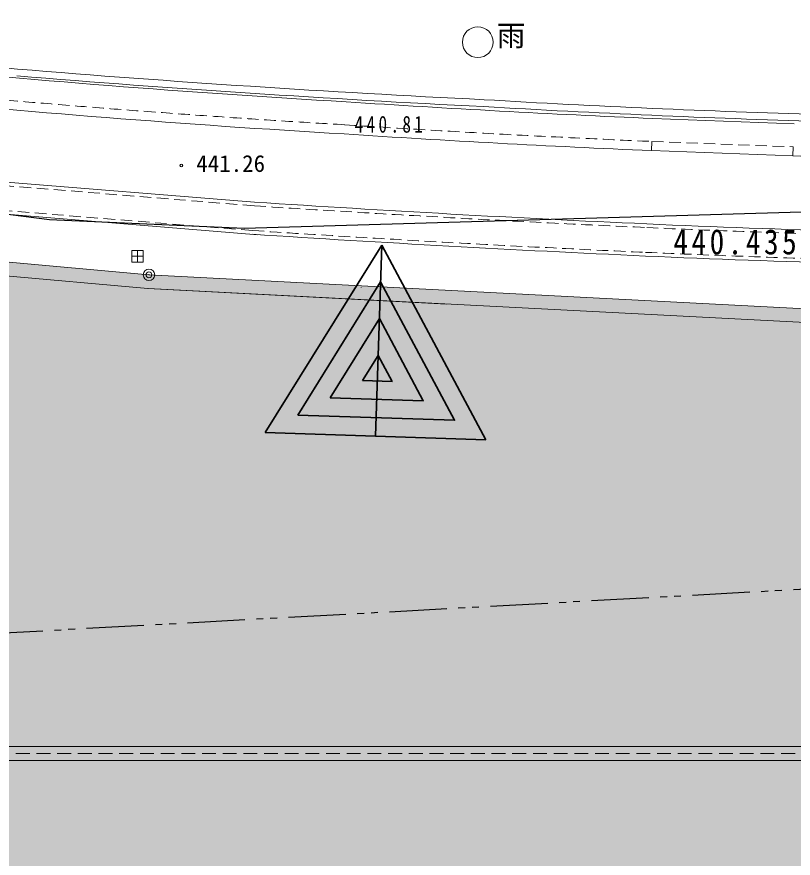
# Model space of a CAD drawing. Units: millimetres at full size; details may follow other scales. Extents: x -95576 to 124839, y -71355 to 87778.
# Drawn here: x -24255 to -7365, y 33482 to 51793 of the extents above; entities that cross this region are included whole.
import ezdxf
from ezdxf.enums import TextEntityAlignment as Align

# ---------------------------------------------------------------- set-up
doc = ezdxf.new("R2010")
doc.units = ezdxf.units.MM
doc.header["$LTSCALE"] = 250
doc.header["$PDMODE"] = 32
doc.header["$PDSIZE"] = 125
for name, pattern in [('DASHED1', [1.8, 1.2, -0.6]), ('DOUBLE_CHAIN1', [8.8, 5, -1, 0.6, -0.6, 0.6, -1]), ('USER3', [1.5, 1, -0.5])]:
    doc.linetypes.add(name, pattern=pattern)
for name, color, linetype, lineweight in [('0-1_極細線', 7, 'Continuous', 13), ('0-4_太線', 7, 'Continuous', 13), ('0-6_0-6___', 7, 'Continuous', 13), ('0-C_S-BGD-HTXT', 5, 'Continuous', 13), ('1-8_ﾊｯﾁﾝｸﾞ', 1, 'Continuous', 18), ('6-4_太線', 2, 'Continuous', 35), ('6-D_文字', 7, 'Continuous', 9), ('7-1_敷地外要素', 4, 'Continuous', 9), ('9-C_排水管', 51, 'Continuous', 25), ('E-3', 3, 'Continuous', 25), ('E-A', 3, 'DOUBLE_CHAIN1', 25)]:
    doc.layers.add(name, color=color, linetype=linetype, lineweight=lineweight)
doc.styles.add('ＭＳ ゴシック', font='')
doc.styles.get('ＭＳ ゴシック').set_extended_font_data('MS Gothic')

msp = doc.modelspace()

# ---------------------------------------------------------------- linework, layer by layer
at = {"layer": '0-4_太線'}
for p, q in [((-36074.9, 51792.6), (-24241.4, 50655.1)), ((-10416.5, 49579.9), (-7346.6, 49464)), ((-10436.6, 49080.3), (-10445.2, 48880.5)), ((-7365.5, 48964.3), (-7373, 48764.5)), ((-10444.7, 48880.5), (-7373, 48764.5)), ((-19081.6, 47758.9), (-27058.4, 48404.8)), ((-19014.4, 47051.1), (-27131.9, 47708.5))]:
    msp.add_line(p, q, dxfattribs=at)
at = {"layer": '0-4_太線', "linetype": 'USER3'}
for p, q in [((-10436.6, 49080.3), (-7365.5, 48964.3)), ((-19087.4, 47679.1), (-27066.8, 48325.2)), ((-19126.8, 47140.5), (-27123.5, 47788))]:
    msp.add_line(p, q, dxfattribs=at)
at = {"layer": '0-4_太線'}
msp.add_circle((-14226.2, 51240.4), 335, dxfattribs=at)
for centre, radius, start, end in [((-1455.7, 315410.2), 265927.5, 264.3972, 266.62962), ((921.1, 356561.8), 306939.8, 265.29769, 267.19654), ((921.1, 356561.8), 307089.8, 265.2975, 267.1964), ((-1455.7, 315410.2), 266627.5, 264.3973, 266.62909), ((236.4, 291766.4), 242201.3, 266.60861, 268.34046), ((2003.8, 339680.8), 290366.6, 266.22971, 267.54845), ((236.4, 291766.4), 242351.3, 266.60879, 268.34033), ((2003.8, 339680.8), 291066.6, 266.23019, 267.54879), ((5487.6, 467669.8), 419102.7, 268.24174, 269.74793), ((8822.7, 474219.4), 427372.5, 266.25634, 267.40209), ((1606.6, 318938.7), 271924.3, 267.438, 269.31707), ((8822.7, 474219.4), 428072.5, 266.25562, 267.40212), ((1606.6, 318938.7), 272624.3, 267.43795, 269.31671)]:
    msp.add_arc(centre, radius, start, end, dxfattribs=at)
at = {"layer": '0-4_太線', "linetype": 'USER3'}
for centre, radius, start, end in [((-1455.7, 315410.2), 266427.5, 264.39727, 266.62924), ((2003.8, 339680.8), 290866.6, 266.23005, 267.54869), ((8822.7, 474219.4), 427452.5, 266.25626, 267.40209), ((8822.7, 474219.4), 427992.5, 266.2557, 267.40211), ((1606.6, 318938.7), 272004.3, 267.43799, 269.31703), ((1606.6, 318938.7), 272544.3, 267.43796, 269.31675)]:
    msp.add_arc(centre, radius, start, end, dxfattribs=at)
at = {"layer": '0-6_0-6___'}
for start, end in [(0, 180), (180, 0)]:
    msp.add_arc((-20675.9, 48557), 30, start, end, dxfattribs=at)
at = {"layer": '0-C_S-BGD-HTXT'}
for p, q in [((-21629.5, 46456.1), (-21629.5, 46706.1)), ((-21754.5, 46581.1), (-21504.5, 46581.1))]:
    msp.add_line(p, q, dxfattribs=at)
msp.add_lwpolyline([(-21754.5, 46456.1), (-21504.5, 46456.1), (-21504.5, 46706.1), (-21754.5, 46706.1)], close=True, dxfattribs=at)
at = {"layer": '0-C_S-BGD-HTXT', "color": 6}
msp.add_circle((-21380.1, 46177.6), 125, dxfattribs=at)
msp.add_point((-21380.1, 46177.6), dxfattribs=at)
at = {"layer": '1-8_ﾊｯﾁﾝｸﾞ'}
for p in [(-27853.8, 46761.8), (-957.5, 45120.4)]:
    msp.add_line(p, (-21380.1, 46177.6), dxfattribs=at)
at = {"layer": '6-4_太線'}
for p, q in [((-16314, 46823.9), (-18850.7, 42749)), ((-14053.3, 42589.6), (-16314, 46823.9)), ((-16340.5, 46024.3), (-18145, 43125.7)), ((-16393.7, 44425.2), (-16733.5, 43879.3)), ((-18850.7, 42749), (-14053.3, 42589.6))]:
    msp.add_line(p, q, dxfattribs=at)
for points in [[(-18145, 43125.7), (-14732.5, 43012.3), (-16340.5, 46024.3)], [(-16733.5, 43879.3), (-16090.8, 43857.9), (-16393.7, 44425.2)]]:
    msp.add_lwpolyline(points, dxfattribs=at)
msp.add_lwpolyline([(-17439.2, 43502.5), (-15411.6, 43435.1), (-16367.1, 45224.8)], close=True, dxfattribs=at)
at = {"layer": '6-D_文字', "color": 2, "lineweight": 35}
msp.add_line((-16314, 46823.9), (-16452, 42669.3), dxfattribs=at)
at = {"layer": '6-D_文字', "color": 4, "linetype": 'DASHED1'}
msp.add_line((-16765.6, 45901.7), (-16765.8, 45897.1), dxfattribs=at)
msp.add_lwpolyline([(5724.8, 35759.4), (-32275.2, 35759.4), (-32275.2, 30759.4)], dxfattribs=at)
at = {"layer": '7-1_敷地外要素'}
for p, q in [((-27866.6, 46461.7), (-21401.4, 45878.3)), ((-14899.7, 45541.8), (-21401.4, 45878.3)), ((-1002.6, 44822.3), (-21395.6, 45878)), ((7259.5, 35909.4), (-33326.5, 35909.4)), ((7259.5, 35609.4), (-33026.5, 35609.4))]:
    msp.add_line(p, q, dxfattribs=at)
at = {"layer": '9-C_排水管'}
for points in [[(-32945, 46720.8), (-27853.8, 46761.8), (-21380.1, 46177.6)], [(-32365.2, 30849.4), (-21380.1, 46177.6), (-32832.3, 46737.5)], [(-21380.1, 46177.6), (-32365.2, 30849.4), (-16492.5, 45924.6), (-957.5, 45120.4)], [(-32365.2, 30849.4), (5814.8, 30849.4), (-957.5, 45120.4), (-196.3, 45004)]]:
    msp.add_solid(points, dxfattribs=at)
at = {"layer": 'E-3'}
msp.add_line((-19311.1, 47195.3), (19980.7, 48329.4), dxfattribs=at)
msp.add_lwpolyline([(-38826.6, 49341.9), (-23544, 47378.5), (-19311.1, 47195.3)], dxfattribs=at)
at = {"layer": 'E-A'}
msp.add_line((-44705.4, 37281.8), (55240.1, 42755.4), dxfattribs=at)

# ---------------------------------------------------------------- texts
at = {"layer": '0-1_極細線', "style": 'ＭＳ ゴシック'}
msp.add_text('雨', height=458.2, dxfattribs=at).set_placement((-13816.3, 51017.5), align=Align.BOTTOM_LEFT)
at = {"layer": '0-6_0-6___', "style": 'ＭＳ ゴシック'}
msp.add_text('441.26', height=366.6, dxfattribs=at).set_placement((-20350.9, 48307), align=Align.BOTTOM_LEFT)
at = {"layer": '6-D_文字', "color": 4, "insert": (-16906.5, 49266.2), "char_height": 366.6, "attachment_point": 7, "style": 'ＭＳ ゴシック'}
msp.add_mtext('\\T1.39;\\W0.75;440.81', dxfattribs=at)
at = {"layer": '6-D_文字', "insert": (-9971.8, 46613.4), "char_height": 549.9, "attachment_point": 7, "style": 'ＭＳ ゴシック'}
msp.add_mtext('\\T1.24;\\W0.85;440.435', dxfattribs=at)

doc.saveas('drawing.dxf')
